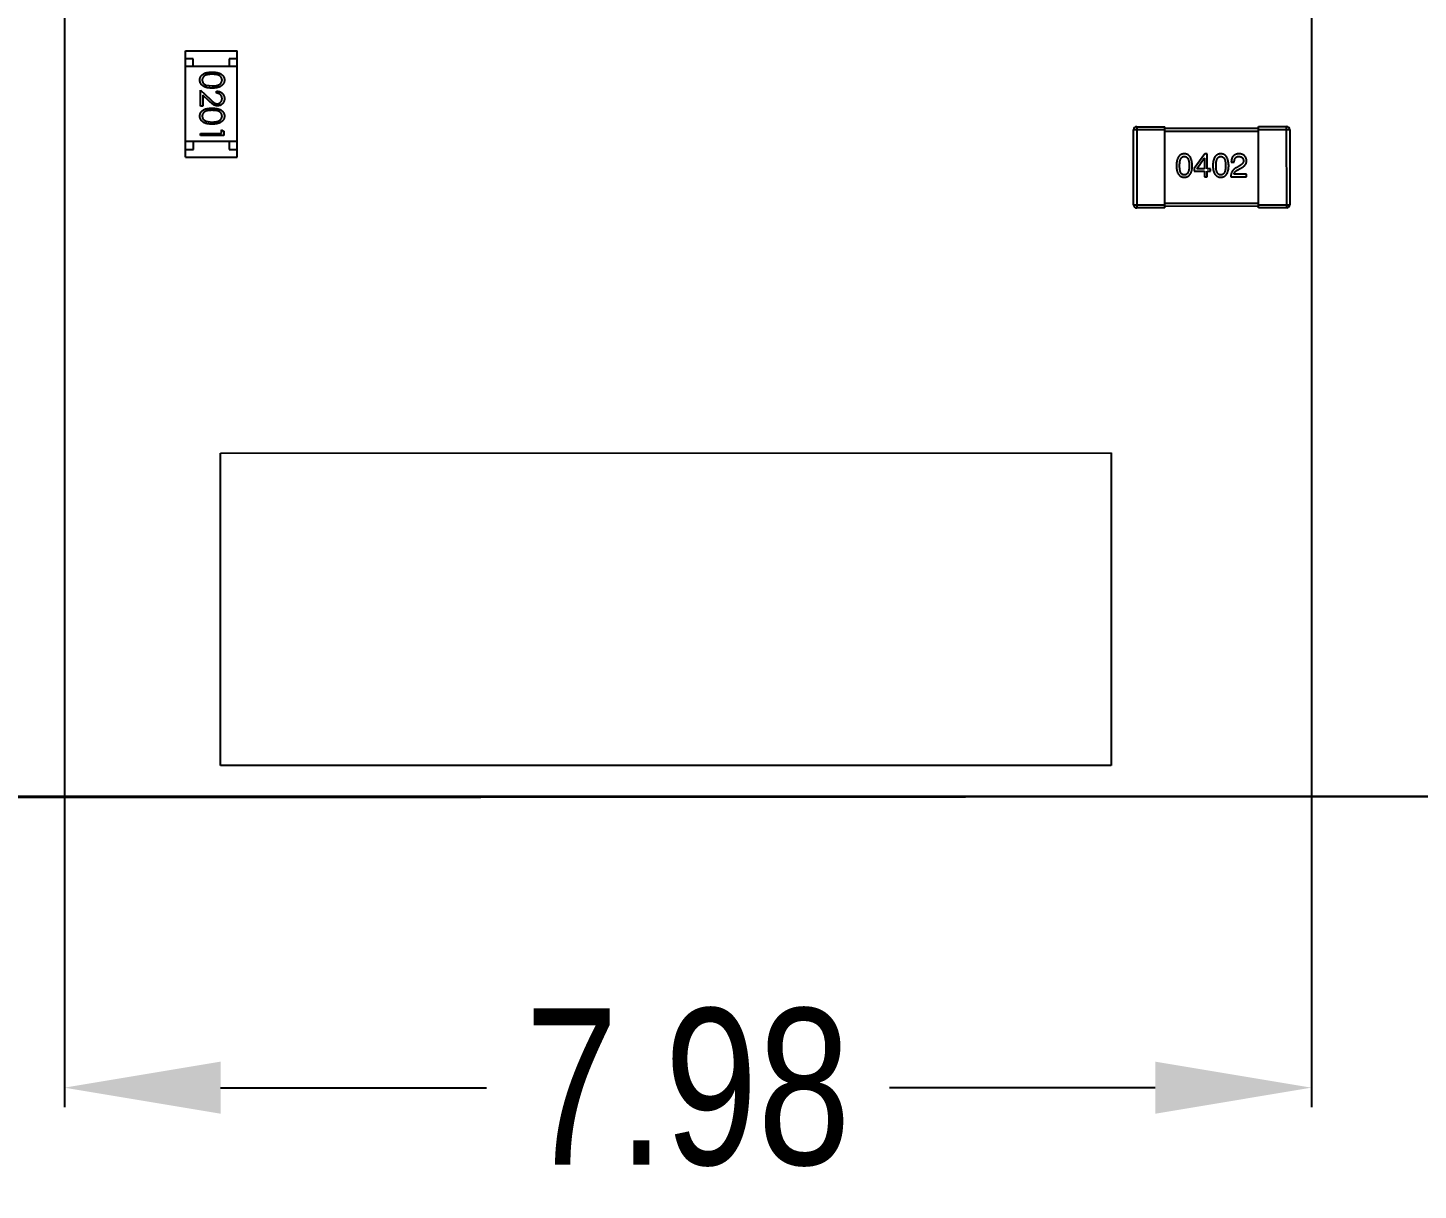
# Model space of a CAD drawing. Header units: inches. Extents: x -50 to 45.5, y -47 to 21.5.
# Drawn here: x -19.9 to -11, y -27.62 to -20.18 of the extents above; entities that cross this region are included whole.
import ezdxf

# ---------------------------------------------------------------- set-up
doc = ezdxf.new("R2010")
doc.units = ezdxf.units.IN
doc.header["$LTSCALE"] = 1.21
doc.header["$MEASUREMENT"] = 0
doc.header["$PDMODE"] = 3
doc.header["$PDSIZE"] = 0.3125
doc.layers.get('0').update_dxf_attribs({"linetype": 'CONTINUOUS'})
doc.layers.get('Defpoints').update_dxf_attribs({"linetype": 'CONTINUOUS'})
for name, color, linetype in [('DIM', 3, 'CONTINUOUS'), ('INTFCLR_1532', 7, 'CONTINUOUS'), ('INTFCLR_1532_1', 7, 'CONTINUOUS'), ('INTFCLR_1532_2', 7, 'CONTINUOUS')]:
    doc.layers.add(name, color=color, linetype=linetype)
doc.styles.get("Standard").update_dxf_attribs({"font": 'txt', "width": 0.8})
doc.dimstyles.get("Standard").update_dxf_attribs({"dimtxt": 0.15625, "dimasz": 0.1875, "dimexe": 0.125, "dimexo": 0.0625, "dimgap": 0.09, "dimtad": 0, "dimtih": 1, "dimtoh": 1, "dimzin": 4, "dimdsep": 46, "dimtxsty": 'STANDARD', "dimblk": '_FILLED', "dimblk1": '_FILLED', "dimblk2": '_FILLED', "dimcen": 0.09, "dimazin": 1, "dimtp": 0.01, "dimtm": 0.01, "dimtfac": 1, "dimtofl": 0, "dimtmove": 0, "dimatfit": 3, "dimldrblk": '_FILLED', "dimfxl": 1, "dimtolj": 1, "dimtzin": 4, "dimarcsym": 0})

# ---------------------------------------------------------------- blocks, each defined once
blk = doc.blocks.new('_FILLED')
at = {"color": 0, "linetype": 'ByBlock'}
blk.add_solid([(0, 0), (-1, 0.1667), (-1, -0.1667)], dxfattribs=at)
blk = doc.blocks.new('*D25')
at = {"layer": 'Defpoints', "color": 0}
for p in [(-19.6648, -11.3349), (-11.6828, -11.3332), (-11.6828, -26.9654)]:
    blk.add_point(p, dxfattribs=at)
at = {"layer": 'DIM', "color": 0, "lineweight": -2}
for p, q in [((-19.6648, -11.3974), (-19.6648, -27.0904)), ((-11.6828, -11.3957), (-11.6828, -27.0904)), ((-18.6648, -26.9654), (-16.9638, -26.9654)), ((-12.6828, -26.9654), (-14.3838, -26.9654))]:
    blk.add_line(p, q, dxfattribs=at)
at = {"layer": 'DIM', "color": 0, "lineweight": -2, "rotation": 180}
blk.add_blockref('_FILLED', (-19.6648, -26.9654), dxfattribs=at)
at = {"layer": 'DIM', "color": 0, "lineweight": -2}
blk.add_blockref('_FILLED', (-11.6828, -26.9654), dxfattribs=at)
at = {"layer": 'DIM', "color": 0, "insert": (-15.6738, -26.9654), "char_height": 1, "attachment_point": 5}
blk.add_mtext('\\A1;7.98', dxfattribs=at)
blk = doc.blocks.new('*D28')
at = {"layer": 'Defpoints', "color": 0}
for p in [(-23.6787, -1.605), (-30.3138, -25.1016), (-7.6644, -25.1016)]:
    blk.add_point(p, dxfattribs=at)
at = {"layer": 'DIM', "color": 0, "lineweight": -2}
for p, q in [((-23.7412, -1.605), (-30.4388, -1.605)), ((-30.3138, -2.605), (-30.3138, -11.73)), ((-30.3138, -24.1016), (-30.3138, -14.9766)), ((-7.7269, -25.1016), (-30.4388, -25.1016))]:
    blk.add_line(p, q, dxfattribs=at)
for p, rotation in [((-30.3138, -1.605), 90), ((-30.3138, -25.1016), 270)]:
    blk.add_blockref('_FILLED', p, dxfattribs=dict(at, rotation=rotation))
at = {"layer": 'DIM', "color": 0, "insert": (-30.3138, -13.3533), "char_height": 1, "attachment_point": 5, "rotation": 90}
blk.add_mtext('\\A1;23.50', dxfattribs=at)

msp = doc.modelspace()

# ---------------------------------------------------------------- linework, layer by layer
at = {"color": 7, "linetype": 'Continuous'}
for p, q in [((-18.8894, -20.329), (-18.5594, -20.329)), ((-18.8892, -21.009), (-18.8894, -20.329)), ((-18.8394, -20.379), (-18.8894, -20.379)), ((-18.8394, -20.429), (-18.8394, -20.379)), ((-18.5594, -20.379), (-18.6094, -20.379)), ((-18.6094, -20.379), (-18.6094, -20.429)), ((-18.5592, -21.009), (-18.5594, -20.329)), ((-18.5594, -20.429), (-18.8894, -20.429)), ((-18.7568, -20.5478), (-18.719, -20.5535)), ((-18.794, -20.5804), (-18.7319, -20.6386)), ((-18.794, -20.6824), (-18.794, -20.5804)), ((-18.7386, -20.6501), (-18.7786, -20.6126)), ((-18.7786, -20.6126), (-18.7786, -20.6824)), ((-18.6902, -20.5997), (-18.6902, -20.5862)), ((-18.7786, -20.6824), (-18.794, -20.6824)), ((-18.7567, -20.7786), (-18.719, -20.7843)), ((-18.5592, -20.909), (-18.8892, -20.909)), ((-18.8392, -20.959), (-18.8392, -20.909)), ((-18.794, -20.8574), (-18.6594, -20.8573)), ((-18.794, -20.8708), (-18.794, -20.8574)), ((-18.644, -20.8708), (-18.794, -20.8708)), ((-18.6594, -20.8343), (-18.644, -20.8431)), ((-18.6594, -20.8573), (-18.6594, -20.8343)), ((-18.644, -20.8431), (-18.644, -20.8708)), ((-18.6092, -20.909), (-18.6092, -20.959)), ((-18.8892, -20.959), (-18.8392, -20.959)), ((-18.6092, -20.959), (-18.5592, -20.959)), ((-18.8892, -21.009), (-18.5592, -21.009)), ((-18.6655, -22.9039), (-12.9655, -22.9025)), ((-18.665, -24.9039), (-18.6655, -22.9039)), ((-12.9655, -22.9025), (-12.965, -24.9025)), ((-12.965, -24.9025), (-18.665, -24.9039)), ((-7.6632, -25.1013), (-23.6732, -25.1137))]:
    msp.add_line(p, q, dxfattribs=at)
for points, knots in [([(-18.7979, -20.5152), (-18.7979, -20.514), (-18.7978, -20.5117), (-18.7974, -20.5082), (-18.7968, -20.5049), (-18.7959, -20.5016), (-18.7947, -20.4984), (-18.7933, -20.4953), (-18.7916, -20.4923), (-18.7897, -20.4894), (-18.7875, -20.4866), (-18.785, -20.4839), (-18.7823, -20.4815), (-18.7793, -20.4792), (-18.7761, -20.477), (-18.7727, -20.475), (-18.7689, -20.4731), (-18.7649, -20.4714), (-18.7606, -20.4699), (-18.7559, -20.4686), (-18.7507, -20.4675), (-18.7452, -20.4666), (-18.7393, -20.4659), (-18.7329, -20.4654), (-18.7261, -20.4651), (-18.7215, -20.4651), (-18.7191, -20.465)], [0, 0, 0, 0, 0.033787, 0.066622, 0.099285, 0.131361, 0.163585, 0.196104, 0.228902, 0.262158, 0.295991, 0.330218, 0.36506, 0.400951, 0.43762, 0.475708, 0.515381, 0.556414, 0.599765, 0.646424, 0.696431, 0.749782, 0.806573, 0.867436, 0.931887, 1, 1, 1, 1]), ([(-18.7191, -20.465), (-18.7167, -20.4651), (-18.712, -20.4651), (-18.7052, -20.4654), (-18.6989, -20.4659), (-18.6929, -20.4666), (-18.6874, -20.4674), (-18.6822, -20.4685), (-18.6775, -20.4698), (-18.6732, -20.4713), (-18.6693, -20.473), (-18.6656, -20.4748), (-18.6621, -20.4768), (-18.6589, -20.479), (-18.656, -20.4813), (-18.6532, -20.4837), (-18.6508, -20.4864), (-18.6486, -20.4892), (-18.6466, -20.4922), (-18.6449, -20.4952), (-18.6434, -20.4983), (-18.6423, -20.5015), (-18.6413, -20.5048), (-18.6407, -20.5082), (-18.6403, -20.5117), (-18.6402, -20.514), (-18.6402, -20.5152)], [0, 0, 0, 0, 0.068595, 0.133246, 0.194313, 0.251279, 0.304513, 0.354235, 0.400481, 0.443411, 0.484015, 0.523252, 0.561042, 0.5979, 0.633518, 0.668314, 0.702496, 0.736685, 0.770293, 0.803437, 0.835913, 0.86846, 0.900847, 0.933467, 0.966258, 1, 1, 1, 1]), ([(-18.7191, -20.567), (-18.7214, -20.5669), (-18.7259, -20.5669), (-18.7324, -20.5666), (-18.7386, -20.566), (-18.7444, -20.5654), (-18.7498, -20.5644), (-18.7549, -20.5632), (-18.7597, -20.5619), (-18.7641, -20.5603), (-18.7681, -20.5585), (-18.7719, -20.5566), (-18.7755, -20.5545), (-18.7788, -20.5523), (-18.7819, -20.5499), (-18.7846, -20.5473), (-18.7872, -20.5445), (-18.7894, -20.5416), (-18.7914, -20.5386), (-18.7932, -20.5355), (-18.7946, -20.5323), (-18.7958, -20.5291), (-18.7967, -20.5257), (-18.7974, -20.5223), (-18.7978, -20.5188), (-18.7979, -20.5164), (-18.7979, -20.5152)], [0, 0, 0, 0, 0.065063, 0.126773, 0.185516, 0.240765, 0.29298, 0.34225, 0.388919, 0.432776, 0.474628, 0.514775, 0.553606, 0.591426, 0.628028, 0.663804, 0.698984, 0.733591, 0.767628, 0.801208, 0.834264, 0.866981, 0.89972, 0.932702, 0.966176, 1, 1, 1, 1]), ([(-18.7191, -20.4785), (-18.7211, -20.4785), (-18.725, -20.4785), (-18.7306, -20.4788), (-18.7359, -20.4791), (-18.7408, -20.4796), (-18.7453, -20.4803), (-18.7494, -20.481), (-18.7532, -20.482), (-18.7566, -20.483), (-18.7597, -20.4843), (-18.7626, -20.4857), (-18.7653, -20.4871), (-18.7678, -20.4887), (-18.7701, -20.4905), (-18.7723, -20.4924), (-18.7742, -20.4945), (-18.7765, -20.4973), (-18.7789, -20.5011), (-18.781, -20.5058), (-18.7823, -20.5107), (-18.7824, -20.514), (-18.7825, -20.5157)], [0, 0, 0, 0, 0.072951, 0.141584, 0.205926, 0.265301, 0.320597, 0.371817, 0.41879, 0.461699, 0.502134, 0.540804, 0.578181, 0.614297, 0.649678, 0.684299, 0.718359, 0.752081, 0.817652, 0.879722, 0.939966, 1, 1, 1, 1]), ([(-18.7825, -20.5157), (-18.7824, -20.5173), (-18.7823, -20.5206), (-18.781, -20.5255), (-18.779, -20.5302), (-18.7766, -20.5339), (-18.7744, -20.5367), (-18.7725, -20.5387), (-18.7703, -20.5405), (-18.768, -20.5423), (-18.7655, -20.5439), (-18.7628, -20.5454), (-18.7598, -20.5467), (-18.7578, -20.5474), (-18.7568, -20.5478)], [0, 0, 0, 0, 0.112813, 0.225394, 0.339595, 0.459675, 0.521735, 0.583926, 0.648174, 0.713881, 0.781004, 0.851451, 0.924051, 1, 1, 1, 1]), ([(-18.6556, -20.5156), (-18.6557, -20.514), (-18.6559, -20.5106), (-18.6571, -20.5057), (-18.6592, -20.501), (-18.6616, -20.4973), (-18.6638, -20.4944), (-18.6658, -20.4924), (-18.6679, -20.4905), (-18.6702, -20.4888), (-18.6727, -20.4872), (-18.6754, -20.4857), (-18.6783, -20.4843), (-18.6815, -20.4831), (-18.6849, -20.482), (-18.6886, -20.4811), (-18.6928, -20.4802), (-18.6973, -20.4796), (-18.7022, -20.4791), (-18.7075, -20.4788), (-18.7131, -20.4785), (-18.717, -20.4785), (-18.7191, -20.4785)], [0, 0, 0, 0, 0.060387, 0.120883, 0.182755, 0.247811, 0.281299, 0.315088, 0.349702, 0.384857, 0.420966, 0.458511, 0.497175, 0.537602, 0.580503, 0.627468, 0.678388, 0.733983, 0.793747, 0.857714, 0.926698, 1, 1, 1, 1]), ([(-18.6402, -20.5152), (-18.6402, -20.5164), (-18.6403, -20.5187), (-18.6407, -20.5222), (-18.6413, -20.5257), (-18.6423, -20.529), (-18.6434, -20.5323), (-18.6449, -20.5354), (-18.6466, -20.5385), (-18.6486, -20.5415), (-18.6508, -20.5444), (-18.6533, -20.5471), (-18.6561, -20.5497), (-18.6591, -20.5521), (-18.6624, -20.5543), (-18.666, -20.5564), (-18.6698, -20.5584), (-18.6739, -20.5602), (-18.6783, -20.5618), (-18.6831, -20.5632), (-18.6882, -20.5643), (-18.6937, -20.5653), (-18.6995, -20.5661), (-18.7057, -20.5666), (-18.7123, -20.5669), (-18.7168, -20.5669), (-18.7191, -20.567)], [0, 0, 0, 0, 0.033788, 0.067194, 0.099862, 0.132567, 0.165151, 0.197913, 0.231319, 0.265083, 0.299255, 0.334399, 0.369943, 0.406284, 0.444064, 0.482998, 0.523354, 0.565537, 0.609613, 0.656391, 0.705885, 0.758325, 0.813832, 0.872795, 0.934722, 1, 1, 1, 1]), ([(-18.719, -20.5535), (-18.7172, -20.5535), (-18.7137, -20.5534), (-18.7085, -20.5533), (-18.7036, -20.5528), (-18.699, -20.5523), (-18.6946, -20.5515), (-18.6904, -20.5507), (-18.6865, -20.5497), (-18.6828, -20.5485), (-18.6794, -20.5472), (-18.6762, -20.5457), (-18.6733, -20.5442), (-18.6706, -20.5425), (-18.6681, -20.5407), (-18.6659, -20.5387), (-18.6639, -20.5367), (-18.6616, -20.5338), (-18.6592, -20.5301), (-18.6571, -20.5254), (-18.6559, -20.5205), (-18.6557, -20.5173), (-18.6556, -20.5156)], [0, 0, 0, 0, 0.065681, 0.128486, 0.188175, 0.245106, 0.299448, 0.350823, 0.399942, 0.446672, 0.491255, 0.533376, 0.573853, 0.612526, 0.649597, 0.685532, 0.720106, 0.753838, 0.818925, 0.880493, 0.940311, 1, 1, 1, 1]), ([(-18.7319, -20.6386), (-18.7305, -20.64), (-18.7276, -20.6427), (-18.7235, -20.6466), (-18.7196, -20.65), (-18.7161, -20.6531), (-18.7128, -20.6558), (-18.7099, -20.6581), (-18.7072, -20.66), (-18.7041, -20.6621), (-18.7003, -20.664), (-18.6956, -20.6657), (-18.6908, -20.6668), (-18.6876, -20.6669), (-18.686, -20.667)], [0, 0, 0, 0, 0.110803, 0.212829, 0.306101, 0.390647, 0.466924, 0.534481, 0.593587, 0.644557, 0.7362, 0.825024, 0.911986, 1, 1, 1, 1]), ([(-18.6902, -20.5862), (-18.6884, -20.5863), (-18.6849, -20.5864), (-18.6798, -20.5873), (-18.6749, -20.5884), (-18.6703, -20.59), (-18.6659, -20.5921), (-18.6617, -20.5945), (-18.6578, -20.5974), (-18.6542, -20.6006), (-18.6509, -20.6042), (-18.648, -20.608), (-18.6456, -20.612), (-18.6436, -20.6162), (-18.6421, -20.6207), (-18.641, -20.6253), (-18.6403, -20.6301), (-18.6402, -20.6334), (-18.6402, -20.6351)], [0, 0, 0, 0, 0.068791, 0.135103, 0.198979, 0.261904, 0.323495, 0.385195, 0.446969, 0.509765, 0.572251, 0.633405, 0.693251, 0.752583, 0.812579, 0.873275, 0.93555, 1, 1, 1, 1]), ([(-18.6556, -20.6344), (-18.6556, -20.6332), (-18.6557, -20.6309), (-18.6561, -20.6275), (-18.6568, -20.6243), (-18.6578, -20.6212), (-18.6591, -20.6183), (-18.6606, -20.6155), (-18.6625, -20.6129), (-18.6646, -20.6105), (-18.667, -20.6082), (-18.6696, -20.6062), (-18.6725, -20.6045), (-18.6756, -20.6029), (-18.6789, -20.6017), (-18.6825, -20.6008), (-18.6862, -20.6), (-18.6889, -20.5998), (-18.6902, -20.5997)], [0, 0, 0, 0, 0.064439, 0.126547, 0.186887, 0.245878, 0.304041, 0.362191, 0.420976, 0.48066, 0.5406, 0.600689, 0.661936, 0.724443, 0.789038, 0.856314, 0.926352, 1, 1, 1, 1]), ([(-18.686, -20.667), (-18.6849, -20.6669), (-18.6829, -20.6669), (-18.68, -20.6664), (-18.6771, -20.6657), (-18.6744, -20.6647), (-18.6717, -20.6633), (-18.6692, -20.6617), (-18.6668, -20.6597), (-18.6645, -20.6575), (-18.6624, -20.6551), (-18.6606, -20.6526), (-18.659, -20.6499), (-18.6578, -20.647), (-18.6568, -20.6441), (-18.6561, -20.641), (-18.6557, -20.6377), (-18.6556, -20.6355), (-18.6556, -20.6344)], [0, 0, 0, 0, 0.061965, 0.122122, 0.180988, 0.239933, 0.299906, 0.359989, 0.421776, 0.486576, 0.551535, 0.615018, 0.677259, 0.73973, 0.80305, 0.866495, 0.931973, 1, 1, 1, 1]), ([(-18.6402, -20.6351), (-18.6402, -20.6367), (-18.6403, -20.64), (-18.6409, -20.6447), (-18.642, -20.6492), (-18.6434, -20.6534), (-18.6453, -20.6574), (-18.6476, -20.6612), (-18.6503, -20.6647), (-18.6534, -20.6679), (-18.6568, -20.6709), (-18.6603, -20.6734), (-18.664, -20.6756), (-18.6679, -20.6774), (-18.6719, -20.6787), (-18.676, -20.6797), (-18.6804, -20.6803), (-18.6833, -20.6804), (-18.6848, -20.6804)], [0, 0, 0, 0, 0.069475, 0.136517, 0.200789, 0.26383, 0.325735, 0.387291, 0.449509, 0.512968, 0.576275, 0.63758, 0.697903, 0.757172, 0.816599, 0.876653, 0.93729, 1, 1, 1, 1]), ([(-18.7978, -20.746), (-18.7978, -20.7448), (-18.7978, -20.7425), (-18.7974, -20.739), (-18.7967, -20.7357), (-18.7958, -20.7324), (-18.7947, -20.7292), (-18.7932, -20.7261), (-18.7915, -20.7231), (-18.7896, -20.7201), (-18.7874, -20.7174), (-18.785, -20.7147), (-18.7823, -20.7122), (-18.7793, -20.7099), (-18.7761, -20.7077), (-18.7726, -20.7057), (-18.7689, -20.7039), (-18.7649, -20.7022), (-18.7606, -20.7007), (-18.7558, -20.6993), (-18.7507, -20.6983), (-18.7452, -20.6974), (-18.7392, -20.6967), (-18.7329, -20.6962), (-18.7261, -20.6959), (-18.7215, -20.6958), (-18.7191, -20.6958)], [0, 0, 0, 0, 0.033787, 0.066622, 0.099285, 0.131361, 0.163585, 0.196104, 0.228902, 0.262158, 0.295991, 0.330218, 0.36506, 0.400951, 0.43762, 0.475708, 0.515381, 0.556414, 0.599765, 0.646424, 0.696431, 0.749782, 0.806573, 0.867436, 0.931887, 1, 1, 1, 1]), ([(-18.719, -20.7093), (-18.721, -20.7093), (-18.7249, -20.7093), (-18.7305, -20.7095), (-18.7358, -20.7099), (-18.7407, -20.7104), (-18.7452, -20.711), (-18.7494, -20.7118), (-18.7531, -20.7127), (-18.7565, -20.7138), (-18.7597, -20.7151), (-18.7626, -20.7164), (-18.7653, -20.7179), (-18.7678, -20.7195), (-18.7701, -20.7213), (-18.7722, -20.7232), (-18.7742, -20.7252), (-18.7765, -20.7281), (-18.7788, -20.7319), (-18.7809, -20.7366), (-18.7822, -20.7415), (-18.7824, -20.7448), (-18.7825, -20.7464)], [0, 0, 0, 0, 0.072951, 0.141584, 0.205926, 0.265301, 0.320597, 0.371817, 0.41879, 0.461699, 0.502134, 0.540804, 0.578181, 0.614297, 0.649678, 0.684299, 0.718359, 0.752081, 0.817652, 0.879722, 0.939966, 1, 1, 1, 1]), ([(-18.6848, -20.6804), (-18.6868, -20.6803), (-18.691, -20.6802), (-18.6971, -20.679), (-18.703, -20.6771), (-18.7077, -20.6747), (-18.7115, -20.6724), (-18.7147, -20.6703), (-18.7181, -20.6678), (-18.7217, -20.665), (-18.7256, -20.6618), (-18.7297, -20.6582), (-18.7341, -20.6543), (-18.737, -20.6515), (-18.7386, -20.6501)], [0, 0, 0, 0, 0.098702, 0.195672, 0.292422, 0.391343, 0.444462, 0.504229, 0.570352, 0.642546, 0.722288, 0.807921, 0.90047, 1, 1, 1, 1]), ([(-18.7191, -20.6958), (-18.7167, -20.6958), (-18.712, -20.6959), (-18.7052, -20.6962), (-18.6988, -20.6967), (-18.6928, -20.6973), (-18.6873, -20.6982), (-18.6822, -20.6993), (-18.6775, -20.7006), (-18.6732, -20.7021), (-18.6692, -20.7037), (-18.6655, -20.7056), (-18.6621, -20.7076), (-18.6589, -20.7097), (-18.6559, -20.7121), (-18.6532, -20.7145), (-18.6507, -20.7172), (-18.6485, -20.72), (-18.6466, -20.723), (-18.6448, -20.726), (-18.6434, -20.7291), (-18.6422, -20.7323), (-18.6413, -20.7356), (-18.6406, -20.739), (-18.6402, -20.7424), (-18.6402, -20.7448), (-18.6402, -20.7459)], [0, 0, 0, 0, 0.068595, 0.133246, 0.194313, 0.251279, 0.304513, 0.354235, 0.400481, 0.443411, 0.484015, 0.523252, 0.561042, 0.5979, 0.633518, 0.668314, 0.702496, 0.736685, 0.770293, 0.803437, 0.835913, 0.86846, 0.900847, 0.933467, 0.966258, 1, 1, 1, 1]), ([(-18.6555, -20.7464), (-18.6556, -20.7447), (-18.6558, -20.7414), (-18.657, -20.7365), (-18.6592, -20.7318), (-18.6615, -20.7281), (-18.6638, -20.7252), (-18.6657, -20.7232), (-18.6678, -20.7213), (-18.6702, -20.7196), (-18.6727, -20.7179), (-18.6754, -20.7164), (-18.6783, -20.7151), (-18.6814, -20.7138), (-18.6848, -20.7127), (-18.6886, -20.7118), (-18.6927, -20.711), (-18.6972, -20.7104), (-18.7021, -20.7099), (-18.7074, -20.7095), (-18.7131, -20.7093), (-18.717, -20.7093), (-18.719, -20.7093)], [0, 0, 0, 0, 0.060387, 0.120883, 0.182755, 0.247811, 0.281299, 0.315088, 0.349702, 0.384857, 0.420966, 0.458511, 0.497175, 0.537602, 0.580503, 0.627468, 0.678388, 0.733983, 0.793747, 0.857714, 0.926698, 1, 1, 1, 1]), ([(-18.719, -20.7977), (-18.7213, -20.7977), (-18.7258, -20.7977), (-18.7323, -20.7974), (-18.7385, -20.7968), (-18.7443, -20.7961), (-18.7498, -20.7952), (-18.7549, -20.794), (-18.7596, -20.7927), (-18.764, -20.791), (-18.7681, -20.7893), (-18.7719, -20.7873), (-18.7754, -20.7853), (-18.7787, -20.783), (-18.7818, -20.7806), (-18.7846, -20.778), (-18.7871, -20.7753), (-18.7894, -20.7724), (-18.7913, -20.7694), (-18.7931, -20.7663), (-18.7945, -20.7631), (-18.7958, -20.7598), (-18.7967, -20.7565), (-18.7973, -20.7531), (-18.7978, -20.7495), (-18.7978, -20.7472), (-18.7978, -20.746)], [0, 0, 0, 0, 0.065063, 0.126773, 0.185516, 0.240765, 0.29298, 0.34225, 0.388919, 0.432776, 0.474628, 0.514775, 0.553606, 0.591426, 0.628028, 0.663804, 0.698984, 0.733591, 0.767628, 0.801208, 0.834264, 0.866981, 0.89972, 0.932702, 0.966176, 1, 1, 1, 1]), ([(-18.7825, -20.7464), (-18.7824, -20.7481), (-18.7823, -20.7514), (-18.7809, -20.7563), (-18.7789, -20.761), (-18.7766, -20.7646), (-18.7743, -20.7675), (-18.7724, -20.7695), (-18.7703, -20.7713), (-18.768, -20.7731), (-18.7655, -20.7747), (-18.7627, -20.7761), (-18.7598, -20.7775), (-18.7577, -20.7782), (-18.7567, -20.7786)], [0, 0, 0, 0, 0.112813, 0.225394, 0.339595, 0.459675, 0.521735, 0.583926, 0.648174, 0.713881, 0.781004, 0.851451, 0.924051, 1, 1, 1, 1]), ([(-18.6402, -20.7459), (-18.6402, -20.7471), (-18.6402, -20.7495), (-18.6406, -20.753), (-18.6413, -20.7564), (-18.6422, -20.7598), (-18.6434, -20.763), (-18.6448, -20.7662), (-18.6465, -20.7693), (-18.6485, -20.7723), (-18.6508, -20.7752), (-18.6533, -20.7779), (-18.6561, -20.7804), (-18.6591, -20.7829), (-18.6624, -20.7851), (-18.6659, -20.7872), (-18.6698, -20.7891), (-18.6739, -20.791), (-18.6783, -20.7925), (-18.683, -20.794), (-18.6882, -20.7951), (-18.6936, -20.7961), (-18.6995, -20.7968), (-18.7057, -20.7974), (-18.7123, -20.7977), (-18.7167, -20.7977), (-18.719, -20.7977)], [0, 0, 0, 0, 0.033788, 0.067194, 0.099862, 0.132567, 0.165151, 0.197913, 0.231319, 0.265083, 0.299255, 0.334399, 0.369943, 0.406284, 0.444064, 0.482998, 0.523354, 0.565537, 0.609613, 0.656391, 0.705885, 0.758325, 0.813832, 0.872795, 0.934722, 1, 1, 1, 1]), ([(-18.719, -20.7843), (-18.7172, -20.7842), (-18.7137, -20.7842), (-18.7085, -20.784), (-18.7036, -20.7836), (-18.6989, -20.7831), (-18.6945, -20.7823), (-18.6903, -20.7815), (-18.6864, -20.7804), (-18.6828, -20.7793), (-18.6793, -20.778), (-18.6762, -20.7765), (-18.6732, -20.7749), (-18.6705, -20.7733), (-18.668, -20.7715), (-18.6658, -20.7695), (-18.6638, -20.7675), (-18.6615, -20.7646), (-18.6592, -20.7608), (-18.657, -20.7562), (-18.6558, -20.7513), (-18.6556, -20.748), (-18.6555, -20.7464)], [0, 0, 0, 0, 0.065681, 0.128486, 0.188175, 0.245106, 0.299448, 0.350823, 0.399942, 0.446672, 0.491255, 0.533376, 0.573853, 0.612526, 0.649597, 0.685532, 0.720106, 0.753838, 0.818925, 0.880493, 0.940311, 1, 1, 1, 1])]:
    msp.add_open_spline(points, degree=3, knots=knots, dxfattribs=at)
at = {"layer": 'INTFCLR_1532', "color": 7, "linetype": 'Continuous'}
for p, q in [((-12.8013, -20.814), (-12.6213, -20.814)), ((-12.8013, -20.814), (-12.8012, -21.334)), ((-12.6212, -21.334), (-12.6213, -20.814)), ((-12.6213, -20.834), (-12.8213, -20.834)), ((-12.8212, -21.314), (-12.8213, -20.834)), ((-12.8212, -21.314), (-12.6212, -21.314)), ((-12.6212, -21.334), (-12.8012, -21.334))]:
    msp.add_line(p, q, dxfattribs=at)
for centre, start, end in [((-12.8013, -20.834), 90.01334, 180.01334), ((-12.8012, -21.314), 180.01334, 270.01334)]:
    msp.add_arc(centre, 0.02, start, end, dxfattribs=at)
at = {"layer": 'INTFCLR_1532_1', "color": 7, "linetype": 'Continuous'}
for p, q in [((-12.6213, -20.824), (-12.0213, -20.8238)), ((-12.0213, -20.8438), (-12.6213, -20.844)), ((-12.3657, -20.9877), (-12.4329, -21.0811)), ((-12.3502, -20.9877), (-12.3657, -20.9877)), ((-12.3501, -21.0836), (-12.3502, -20.9877)), ((-12.4329, -21.0811), (-12.4329, -21.0991)), ((-12.4157, -21.0836), (-12.369, -21.0163)), ((-12.3682, -21.0836), (-12.4157, -21.0836)), ((-12.369, -21.0163), (-12.3682, -21.0163)), ((-12.3682, -21.0163), (-12.3682, -21.0836)), ((-12.328, -21.0835), (-12.3501, -21.0836)), ((-12.328, -21.0991), (-12.328, -21.0835)), ((-12.1957, -21.0409), (-12.1768, -21.0409)), ((-12.1449, -21.0655), (-12.1645, -21.077)), ((-12.1539, -21.0901), (-12.1383, -21.081)), ((-12.4329, -21.0991), (-12.3682, -21.0991)), ((-12.3682, -21.0991), (-12.3682, -21.1352)), ((-12.3682, -21.1352), (-12.3501, -21.1352)), ((-12.3501, -21.0991), (-12.328, -21.0991)), ((-12.3501, -21.1352), (-12.3501, -21.0991)), ((-12.1989, -21.1352), (-12.0981, -21.1351)), ((-12.0981, -21.1179), (-12.1784, -21.1179)), ((-12.0981, -21.1351), (-12.0981, -21.1179)), ((-12.6212, -21.304), (-12.0212, -21.3038)), ((-12.0212, -21.3238), (-12.6212, -21.324))]:
    msp.add_line(p, q, dxfattribs=at)
for points, knots in [([(-12.4962, -20.9877), (-12.4982, -20.9878), (-12.5021, -20.9879), (-12.5077, -20.9889), (-12.513, -20.9905), (-12.5179, -20.9926), (-12.5224, -20.9954), (-12.5265, -20.9987), (-12.5303, -21.0027), (-12.5337, -21.0072), (-12.5367, -21.0123), (-12.5393, -21.018), (-12.5415, -21.0242), (-12.5434, -21.031), (-12.5449, -21.0384), (-12.546, -21.0464), (-12.5467, -21.055), (-12.5469, -21.0609), (-12.547, -21.0639)], [0, 0, 0, 0, 0.057911, 0.113262, 0.165956, 0.217443, 0.268511, 0.319665, 0.372, 0.426129, 0.483365, 0.543779, 0.607756, 0.676562, 0.749704, 0.827713, 0.911177, 1, 1, 1, 1]), ([(-12.4454, -21.0639), (-12.4455, -21.0609), (-12.4458, -21.055), (-12.4466, -21.0466), (-12.4479, -21.0386), (-12.4494, -21.0313), (-12.4513, -21.0245), (-12.4536, -21.0183), (-12.4562, -21.0127), (-12.4592, -21.0076), (-12.4626, -21.0031), (-12.4663, -20.9991), (-12.4704, -20.9957), (-12.4749, -20.9929), (-12.4797, -20.9908), (-12.4849, -20.9891), (-12.4905, -20.988), (-12.4943, -20.9878), (-12.4962, -20.9877)], [0, 0, 0, 0, 0.088475, 0.171606, 0.249595, 0.322626, 0.391327, 0.455765, 0.516374, 0.573675, 0.628522, 0.681161, 0.732559, 0.783563, 0.83504, 0.887639, 0.942585, 1, 1, 1, 1]), ([(-12.2631, -20.9876), (-12.2651, -20.9877), (-12.269, -20.9879), (-12.2746, -20.9889), (-12.2798, -20.9905), (-12.2847, -20.9926), (-12.2893, -20.9953), (-12.2934, -20.9987), (-12.2972, -21.0026), (-12.3005, -21.0071), (-12.3035, -21.0122), (-12.3061, -21.0179), (-12.3084, -21.0241), (-12.3102, -21.031), (-12.3117, -21.0384), (-12.3128, -21.0464), (-12.3136, -21.0549), (-12.3138, -21.0608), (-12.3139, -21.0639)], [0, 0, 0, 0, 0.057911, 0.113262, 0.165956, 0.217443, 0.268511, 0.319665, 0.372, 0.426129, 0.483365, 0.543779, 0.607756, 0.676562, 0.749704, 0.827713, 0.911177, 1, 1, 1, 1]), ([(-12.2123, -21.0638), (-12.2124, -21.0608), (-12.2126, -21.055), (-12.2135, -21.0465), (-12.2147, -21.0386), (-12.2162, -21.0312), (-12.2181, -21.0245), (-12.2204, -21.0182), (-12.2231, -21.0126), (-12.2261, -21.0075), (-12.2294, -21.003), (-12.2332, -20.999), (-12.2373, -20.9957), (-12.2417, -20.9929), (-12.2466, -20.9907), (-12.2518, -20.9891), (-12.2573, -20.988), (-12.2611, -20.9877), (-12.2631, -20.9876)], [0, 0, 0, 0, 0.088475, 0.171606, 0.249595, 0.322626, 0.391327, 0.455765, 0.516374, 0.573675, 0.628522, 0.681161, 0.732559, 0.783563, 0.83504, 0.887639, 0.942585, 1, 1, 1, 1]), ([(-12.1449, -20.9876), (-12.1469, -20.9877), (-12.1508, -20.9879), (-12.1565, -20.9887), (-12.1618, -20.9899), (-12.1668, -20.9915), (-12.1713, -20.9934), (-12.1755, -20.9958), (-12.1793, -20.9985), (-12.1826, -21.0017), (-12.1856, -21.0053), (-12.1883, -21.0092), (-12.1905, -21.0135), (-12.1923, -21.0182), (-12.1937, -21.0234), (-12.1948, -21.0289), (-12.1955, -21.0347), (-12.1956, -21.0388), (-12.1957, -21.0409)], [0, 0, 0, 0, 0.07282, 0.141057, 0.2062, 0.267672, 0.326735, 0.383519, 0.439188, 0.494454, 0.549628, 0.605958, 0.66397, 0.72402, 0.787502, 0.854127, 0.925065, 1, 1, 1, 1]), ([(-12.0981, -21.0319), (-12.0983, -21.0302), (-12.0986, -21.0269), (-12.0993, -21.0221), (-12.1005, -21.0176), (-12.1019, -21.0134), (-12.1037, -21.0096), (-12.1058, -21.006), (-12.1082, -21.0028), (-12.111, -20.9998), (-12.1141, -20.9972), (-12.1175, -20.9949), (-12.1213, -20.9929), (-12.1254, -20.9912), (-12.1298, -20.9898), (-12.1345, -20.9887), (-12.1396, -20.988), (-12.1431, -20.9877), (-12.1449, -20.9876)], [0, 0, 0, 0, 0.070688, 0.137741, 0.201612, 0.262778, 0.321223, 0.378455, 0.434411, 0.490146, 0.546362, 0.603392, 0.662208, 0.723401, 0.787372, 0.85442, 0.925153, 1, 1, 1, 1]), ([(-12.547, -21.0639), (-12.5469, -21.0669), (-12.5467, -21.0726), (-12.546, -21.0809), (-12.5449, -21.0886), (-12.5433, -21.0958), (-12.5415, -21.1024), (-12.5392, -21.1084), (-12.5366, -21.1139), (-12.5336, -21.1188), (-12.5303, -21.1232), (-12.5265, -21.127), (-12.5224, -21.1302), (-12.5179, -21.1329), (-12.513, -21.1349), (-12.5077, -21.1365), (-12.5021, -21.1374), (-12.4982, -21.1376), (-12.4962, -21.1377)], [0, 0, 0, 0, 0.087693, 0.170223, 0.247496, 0.319826, 0.387768, 0.451403, 0.511459, 0.568358, 0.622671, 0.675251, 0.726739, 0.778422, 0.830759, 0.884394, 0.940865, 1, 1, 1, 1]), ([(-12.5265, -21.0639), (-12.5265, -21.0615), (-12.5265, -21.0569), (-12.5261, -21.0502), (-12.5256, -21.044), (-12.5248, -21.0382), (-12.5236, -21.0329), (-12.5224, -21.028), (-12.5209, -21.0237), (-12.5191, -21.0197), (-12.5171, -21.0162), (-12.5148, -21.0132), (-12.5123, -21.0106), (-12.5096, -21.0085), (-12.5066, -21.0069), (-12.5033, -21.0057), (-12.4999, -21.005), (-12.4975, -21.0049), (-12.4962, -21.0049)], [0, 0, 0, 0, 0.096452, 0.187278, 0.271765, 0.350519, 0.423437, 0.491321, 0.554011, 0.612224, 0.666281, 0.717003, 0.764884, 0.811423, 0.856783, 0.902993, 0.950236, 1, 1, 1, 1]), ([(-12.4962, -21.1229), (-12.4974, -21.1229), (-12.4998, -21.1228), (-12.5033, -21.1221), (-12.5066, -21.121), (-12.5095, -21.1193), (-12.5123, -21.1172), (-12.5148, -21.1146), (-12.5171, -21.1116), (-12.5191, -21.1081), (-12.5208, -21.1042), (-12.5224, -21.0998), (-12.5236, -21.0949), (-12.5247, -21.0896), (-12.5255, -21.0838), (-12.5261, -21.0776), (-12.5265, -21.0709), (-12.5265, -21.0663), (-12.5265, -21.0639)], [0, 0, 0, 0, 0.049766, 0.097012, 0.143225, 0.188786, 0.235079, 0.282962, 0.333687, 0.387747, 0.445963, 0.508657, 0.576545, 0.649868, 0.72822, 0.812712, 0.903543, 1, 1, 1, 1]), ([(-12.4962, -21.0049), (-12.495, -21.0049), (-12.4925, -21.005), (-12.489, -21.0057), (-12.4856, -21.0069), (-12.4825, -21.0085), (-12.4797, -21.0106), (-12.4771, -21.0132), (-12.4748, -21.0162), (-12.4727, -21.0197), (-12.4709, -21.0236), (-12.4694, -21.028), (-12.468, -21.0329), (-12.4669, -21.0382), (-12.4661, -21.044), (-12.4655, -21.0502), (-12.4651, -21.0569), (-12.4651, -21.0615), (-12.4651, -21.0639)], [0, 0, 0, 0, 0.050604, 0.098688, 0.145699, 0.191791, 0.238625, 0.286717, 0.337546, 0.391814, 0.449755, 0.512106, 0.579685, 0.652048, 0.730262, 0.814146, 0.904281, 1, 1, 1, 1]), ([(-12.4651, -21.0639), (-12.4651, -21.0663), (-12.4651, -21.0708), (-12.4655, -21.0774), (-12.4661, -21.0836), (-12.4669, -21.0893), (-12.468, -21.0946), (-12.4693, -21.0994), (-12.4709, -21.1038), (-12.4727, -21.1077), (-12.4748, -21.1112), (-12.4771, -21.1142), (-12.4797, -21.1169), (-12.4825, -21.119), (-12.4856, -21.1207), (-12.4889, -21.1219), (-12.4925, -21.1227), (-12.4949, -21.1229), (-12.4962, -21.1229)], [0, 0, 0, 0, 0.094834, 0.184067, 0.267029, 0.344713, 0.417334, 0.484367, 0.546941, 0.604717, 0.65953, 0.710539, 0.759381, 0.806382, 0.853027, 0.900623, 0.949121, 1, 1, 1, 1]), ([(-12.4962, -21.1377), (-12.4942, -21.1376), (-12.4903, -21.1374), (-12.4847, -21.1365), (-12.4795, -21.1349), (-12.4746, -21.1329), (-12.47, -21.1302), (-12.4659, -21.127), (-12.4621, -21.1232), (-12.4588, -21.1188), (-12.4558, -21.1139), (-12.4532, -21.1084), (-12.4509, -21.1023), (-12.4491, -21.0957), (-12.4476, -21.0886), (-12.4465, -21.0809), (-12.4457, -21.0726), (-12.4455, -21.0668), (-12.4454, -21.0639)], [0, 0, 0, 0, 0.059134, 0.115603, 0.169236, 0.221572, 0.273254, 0.32474, 0.377319, 0.431815, 0.488555, 0.548609, 0.612242, 0.680182, 0.75251, 0.829782, 0.91231, 1, 1, 1, 1]), ([(-12.3139, -21.0639), (-12.3138, -21.0668), (-12.3136, -21.0725), (-12.3128, -21.0808), (-12.3117, -21.0886), (-12.3102, -21.0957), (-12.3083, -21.1023), (-12.3061, -21.1084), (-12.3035, -21.1139), (-12.3005, -21.1188), (-12.2971, -21.1232), (-12.2934, -21.1269), (-12.2892, -21.1302), (-12.2847, -21.1328), (-12.2798, -21.1349), (-12.2746, -21.1364), (-12.2689, -21.1374), (-12.265, -21.1375), (-12.2631, -21.1376)], [0, 0, 0, 0, 0.087693, 0.170223, 0.247496, 0.319826, 0.387768, 0.451403, 0.511459, 0.568358, 0.622671, 0.675251, 0.726739, 0.778422, 0.830759, 0.884394, 0.940865, 1, 1, 1, 1]), ([(-12.2934, -21.0639), (-12.2934, -21.0615), (-12.2933, -21.0569), (-12.293, -21.0502), (-12.2924, -21.0439), (-12.2916, -21.0382), (-12.2905, -21.0329), (-12.2893, -21.028), (-12.2877, -21.0236), (-12.2859, -21.0197), (-12.2839, -21.0162), (-12.2817, -21.0131), (-12.2792, -21.0106), (-12.2764, -21.0085), (-12.2734, -21.0068), (-12.2702, -21.0057), (-12.2667, -21.005), (-12.2643, -21.0049), (-12.2631, -21.0048)], [0, 0, 0, 0, 0.096452, 0.187278, 0.271765, 0.350519, 0.423437, 0.491321, 0.554011, 0.612224, 0.666281, 0.717003, 0.764884, 0.811423, 0.856783, 0.902993, 0.950236, 1, 1, 1, 1]), ([(-12.2631, -21.1229), (-12.2643, -21.1228), (-12.2667, -21.1227), (-12.2702, -21.1221), (-12.2734, -21.1209), (-12.2764, -21.1192), (-12.2791, -21.1172), (-12.2817, -21.1146), (-12.2839, -21.1116), (-12.2859, -21.1081), (-12.2877, -21.1041), (-12.2892, -21.0997), (-12.2905, -21.0949), (-12.2916, -21.0896), (-12.2924, -21.0838), (-12.293, -21.0776), (-12.2933, -21.0709), (-12.2934, -21.0662), (-12.2934, -21.0639)], [0, 0, 0, 0, 0.049766, 0.097012, 0.143225, 0.188786, 0.235079, 0.282962, 0.333687, 0.387747, 0.445963, 0.508657, 0.576545, 0.649868, 0.72822, 0.812712, 0.903543, 1, 1, 1, 1]), ([(-12.2631, -21.0048), (-12.2618, -21.0049), (-12.2594, -21.005), (-12.2558, -21.0057), (-12.2525, -21.0068), (-12.2494, -21.0084), (-12.2466, -21.0106), (-12.244, -21.0131), (-12.2417, -21.0162), (-12.2396, -21.0196), (-12.2378, -21.0236), (-12.2362, -21.028), (-12.2349, -21.0328), (-12.2338, -21.0382), (-12.233, -21.0439), (-12.2324, -21.0502), (-12.232, -21.0569), (-12.2319, -21.0615), (-12.2319, -21.0639)], [0, 0, 0, 0, 0.050604, 0.098688, 0.145699, 0.191791, 0.238625, 0.286717, 0.337546, 0.391814, 0.449755, 0.512106, 0.579685, 0.652048, 0.730262, 0.814146, 0.904281, 1, 1, 1, 1]), ([(-12.2631, -21.1376), (-12.2611, -21.1375), (-12.2572, -21.1374), (-12.2516, -21.1364), (-12.2463, -21.1349), (-12.2414, -21.1328), (-12.2369, -21.1302), (-12.2327, -21.1269), (-12.229, -21.1231), (-12.2256, -21.1188), (-12.2226, -21.1138), (-12.22, -21.1083), (-12.2178, -21.1023), (-12.2159, -21.0957), (-12.2144, -21.0885), (-12.2133, -21.0808), (-12.2126, -21.0725), (-12.2124, -21.0668), (-12.2123, -21.0638)], [0, 0, 0, 0, 0.059134, 0.115603, 0.169236, 0.221572, 0.273254, 0.32474, 0.377319, 0.431815, 0.488555, 0.548609, 0.612242, 0.680182, 0.75251, 0.829782, 0.91231, 1, 1, 1, 1]), ([(-12.2319, -21.0639), (-12.2319, -21.0662), (-12.232, -21.0708), (-12.2323, -21.0774), (-12.2329, -21.0835), (-12.2338, -21.0892), (-12.2349, -21.0945), (-12.2362, -21.0993), (-12.2378, -21.1037), (-12.2396, -21.1077), (-12.2417, -21.1111), (-12.244, -21.1142), (-12.2465, -21.1168), (-12.2494, -21.1189), (-12.2524, -21.1206), (-12.2558, -21.1219), (-12.2593, -21.1226), (-12.2618, -21.1228), (-12.2631, -21.1229)], [0, 0, 0, 0, 0.094834, 0.184067, 0.267029, 0.344713, 0.417334, 0.484367, 0.546941, 0.604717, 0.65953, 0.710539, 0.759381, 0.806382, 0.853027, 0.900623, 0.949121, 1, 1, 1, 1]), ([(-12.1645, -21.077), (-12.1659, -21.0777), (-12.1686, -21.0792), (-12.1724, -21.0818), (-12.176, -21.0844), (-12.1793, -21.0873), (-12.1824, -21.0903), (-12.1851, -21.0936), (-12.1877, -21.0969), (-12.19, -21.1005), (-12.192, -21.1042), (-12.1938, -21.1081), (-12.1953, -21.1122), (-12.1965, -21.1165), (-12.1975, -21.1209), (-12.1983, -21.1255), (-12.1988, -21.1303), (-12.1989, -21.1335), (-12.1989, -21.1352)], [0, 0, 0, 0, 0.065828, 0.130094, 0.192451, 0.254037, 0.313974, 0.373757, 0.433048, 0.492243, 0.551902, 0.611758, 0.672678, 0.734814, 0.798569, 0.863693, 0.930488, 1, 1, 1, 1]), ([(-12.1784, -21.1179), (-12.1782, -21.1166), (-12.1777, -21.114), (-12.176, -21.1102), (-12.1739, -21.1066), (-12.1711, -21.103), (-12.1677, -21.0996), (-12.1636, -21.0963), (-12.159, -21.093), (-12.1556, -21.0911), (-12.1539, -21.0901)], [0, 0, 0, 0, 0.103034, 0.208166, 0.318255, 0.434664, 0.559728, 0.695394, 0.841708, 1, 1, 1, 1]), ([(-12.1768, -21.0409), (-12.1768, -21.0394), (-12.1767, -21.0366), (-12.1762, -21.0325), (-12.1756, -21.0287), (-12.1747, -21.0252), (-12.1736, -21.0219), (-12.1724, -21.0189), (-12.1709, -21.0162), (-12.1691, -21.0138), (-12.1671, -21.0117), (-12.165, -21.0098), (-12.1625, -21.0083), (-12.1599, -21.007), (-12.1571, -21.006), (-12.154, -21.0053), (-12.1508, -21.0049), (-12.1485, -21.0048), (-12.1473, -21.0048)], [0, 0, 0, 0, 0.082594, 0.15978, 0.232961, 0.301462, 0.365595, 0.426678, 0.484662, 0.540809, 0.595146, 0.648401, 0.702272, 0.757102, 0.813447, 0.872233, 0.934055, 1, 1, 1, 1]), ([(-12.1473, -21.0048), (-12.1462, -21.0049), (-12.144, -21.005), (-12.1408, -21.0053), (-12.1378, -21.006), (-12.1351, -21.0067), (-12.1325, -21.0077), (-12.1301, -21.0088), (-12.128, -21.0102), (-12.126, -21.0117), (-12.1243, -21.0135), (-12.1227, -21.0154), (-12.1214, -21.0176), (-12.1202, -21.0199), (-12.1193, -21.0224), (-12.1186, -21.0251), (-12.1181, -21.028), (-12.1179, -21.03), (-12.1178, -21.031)], [0, 0, 0, 0, 0.076112, 0.148436, 0.216883, 0.281466, 0.34298, 0.402356, 0.459881, 0.51546, 0.571111, 0.62658, 0.683162, 0.741007, 0.801404, 0.863825, 0.930544, 1, 1, 1, 1]), ([(-12.1178, -21.031), (-12.1178, -21.0318), (-12.1177, -21.0335), (-12.1178, -21.0359), (-12.1182, -21.0382), (-12.1188, -21.0406), (-12.1197, -21.0429), (-12.1208, -21.0451), (-12.1222, -21.0474), (-12.1238, -21.0495), (-12.1255, -21.0517), (-12.1276, -21.0538), (-12.1299, -21.0558), (-12.1324, -21.0578), (-12.1352, -21.0598), (-12.1382, -21.0618), (-12.1414, -21.0637), (-12.1437, -21.0649), (-12.1449, -21.0655)], [0, 0, 0, 0, 0.052237, 0.103888, 0.155485, 0.207395, 0.259864, 0.31356, 0.369176, 0.4266, 0.486836, 0.550048, 0.61567, 0.685271, 0.75824, 0.834614, 0.915635, 1, 1, 1, 1]), ([(-12.1383, -21.081), (-12.1366, -21.0803), (-12.1333, -21.0787), (-12.1286, -21.0762), (-12.1242, -21.0736), (-12.1201, -21.071), (-12.1164, -21.0682), (-12.1131, -21.0654), (-12.11, -21.0624), (-12.1074, -21.0594), (-12.105, -21.0563), (-12.103, -21.053), (-12.1013, -21.0497), (-12.1, -21.0463), (-12.099, -21.0428), (-12.0984, -21.0392), (-12.098, -21.0356), (-12.0981, -21.0331), (-12.0981, -21.0319)], [0, 0, 0, 0, 0.082731, 0.161257, 0.236138, 0.307554, 0.375712, 0.440848, 0.502916, 0.562567, 0.619798, 0.675716, 0.73039, 0.78386, 0.837315, 0.890547, 0.944917, 1, 1, 1, 1])]:
    msp.add_open_spline(points, degree=3, knots=knots, dxfattribs=at)
at = {"layer": 'INTFCLR_1532_2', "color": 7, "linetype": 'Continuous'}
for p, q in [((-12.0213, -20.8138), (-11.8413, -20.8138)), ((-12.0212, -21.3338), (-12.0213, -20.8138)), ((-11.8412, -21.3338), (-11.8413, -20.8138)), ((-11.8213, -20.8338), (-12.0213, -20.8338)), ((-11.8213, -20.8338), (-11.8212, -21.3138)), ((-12.0212, -21.3138), (-11.8212, -21.3138)), ((-11.8412, -21.3338), (-12.0212, -21.3338))]:
    msp.add_line(p, q, dxfattribs=at)
for centre, start, end in [((-11.8413, -20.8338), 0.01334, 90.01334), ((-11.8412, -21.3138), 270.01334, 0.01334)]:
    msp.add_arc(centre, 0.02, start, end, dxfattribs=at)

# ---------------------------------------------------------------- dimensions: what is measured, and where the dimension line sits
at = {"layer": 'DIM'}
dim = msp.add_linear_dim(base=(-30.3138, -25.1016), p1=(-23.6787, -1.605), p2=(-7.6644, -25.1016), angle=90, dimstyle='STANDARD', override={"dimtxt": 1, "dimasz": 1, "dimtih": 0, "dimtoh": 0, "dimzin": 0, "dimcen": 0.198, "dimadec": 0, "dimazin": 0, "dimtp": 0, "dimtm": 0, "dimtdec": 4, "dimtzin": 0}, dxfattribs=at)
dim.commit()
dim.dimension.update_dxf_attribs({"geometry": '*D28', "text_midpoint": (-30.3138, -13.3533)})
dim = msp.add_linear_dim(base=(-11.6828, -26.9654), p1=(-19.6648, -11.3349), p2=(-11.6828, -11.3332), dimstyle='STANDARD', override={"dimtxt": 1, "dimasz": 1, "dimtih": 0, "dimtoh": 0, "dimzin": 0, "dimcen": 0.198, "dimadec": 0, "dimazin": 0, "dimtp": 0, "dimtm": 0, "dimtdec": 4, "dimtzin": 0}, dxfattribs=at)
dim.commit()
dim.dimension.update_dxf_attribs({"geometry": '*D25', "text_midpoint": (-15.6738, -26.9654)})

doc.saveas('drawing.dxf')
